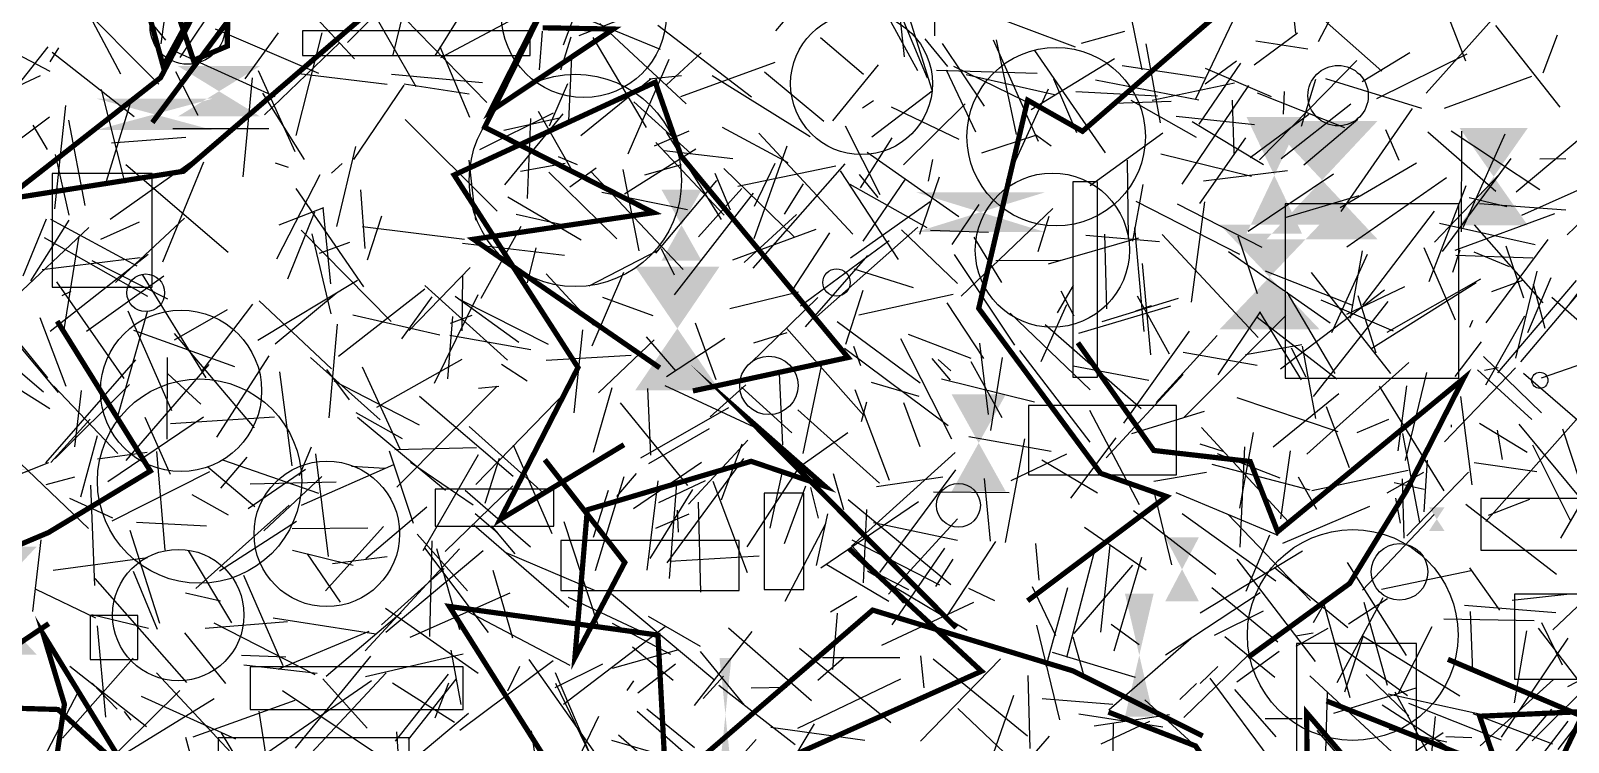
# Model space of a CAD drawing. Extents: x 39652501 to 39653363, y 39457785 to 39458687.
# Drawn here: x 39652886.5 to 39653033.3, y 39458525.8 to 39458593.7 of the extents above; entities that cross this region are included whole.
import ezdxf

# ---------------------------------------------------------------- set-up
doc = ezdxf.new("R2010")
doc.units = 0
doc.layers.get('0').update_dxf_attribs({"linetype": 'CONTINUOUS'})

msp = doc.modelspace()

# ---------------------------------------------------------------- linework, layer by layer
for p, q in [((39653006.0631, 39458603.4838), (39653007.2125, 39458593.4883)), ((39652921.0735, 39458591.4313), (39652923.3721, 39458600.9637)), ((39652972.6361, 39458601.8828), (39652972.7483, 39458593.2483)), ((39652909.4205, 39458599.5616), (39652917.3609, 39458591.0313)), ((39652925.0612, 39458591.3093), (39652930.3299, 39458599.7492)), ((39652963.4799, 39458600.7051), (39652957.5566, 39458593.7094)), ((39652969.8932, 39458591.2184), (39652968.9298, 39458600.154)), ((39652905.3761, 39458598.1132), (39652900.6979, 39458591.1802)), ((39652916.6908, 39458592.595), (39652922.3009, 39458598.3072)), ((39653020.3739, 39458598.7017), (39653023.4594, 39458590.8491)), ((39652898.6984, 39458588.6353), (39652889.8522, 39458597.5089)), ((39652898.9055, 39458592.4795), (39652899.4856, 39458596.6298)), ((39652923.2584, 39458588.3682), (39652917.8894, 39458597.6981)), ((39652948.2592, 39458596.9418), (39652938.787, 39458593.2417)), ((39652966.9509, 39458597.5641), (39652971.1275, 39458589.9228)), ((39652972.5333, 39458588.0414), (39652969.4688, 39458597.8105)), ((39652992.5688, 39458589.9726), (39652991.1975, 39458596.7465)), ((39653007.1151, 39458597.2609), (39653015.4681, 39458589.862)), ((39653012.0862, 39458597.8412), (39653009.389, 39458592.663)), ((39652892.1125, 39458595.11), (39652895.0464, 39458589.6088)), ((39652897.1691, 39458595.4738), (39652899.327, 39458592.8298)), ((39652930.013, 39458586.8801), (39652920.8662, 39458596.2299)), ((39652934.9841, 39458596.1416), (39652925.5811, 39458591.1488)), ((39652937.3285, 39458592.368), (39652938.751, 39458596.1678)), ((39652937.4799, 39458595.6984), (39652946.5652, 39458591.95)), ((39652969.3045, 39458595.767), (39652972.0468, 39458589.2385)), ((39652986.2001, 39458592.163), (39652976.3536, 39458595.8395)), ((39652913.9594, 39458589.6489), (39652904.0871, 39458593.8692)), ((39652935.3022, 39458593.6642), (39652935.0004, 39458589.991)), ((39652940.7918, 39458594.4161), (39652949.0546, 39458586.7507)), ((39652946.3252, 39458594.2561), (39652955.2901, 39458587.422)), ((39652986.7826, 39458592.5282), (39652990.9135, 39458593.6897)), ((39652997.7066, 39458587.2255), (39653001.236, 39458594.6412)), ((39653019.678, 39458587.7547), (39653025.9516, 39458594.7666)), ((39653032.4903, 39458586.4169), (39653026.3307, 39458594.206)), ((39652882.651, 39458585.2502), (39652888.1399, 39458592.1966)), ((39652888.3089, 39458589.8403), (39652882.794, 39458592.7162)), ((39652906.9232, 39458589.1186), (39652910.1257, 39458593.5135)), ((39652908.7659, 39458585.6814), (39652915.9479, 39458592.5515)), ((39652914.2444, 39458593.5051), (39652911.7878, 39458583.7121)), ((39652928.3842, 39458585.4355), (39652925.5463, 39458592.1827)), ((39652937.0877, 39458589.9885), (39652938.059, 39458593.1252)), ((39652940.1171, 39458593.0722), (39652945.2157, 39458584.4761)), ((39652961.8511, 39458593.0597), (39652965.9552, 39458589.578)), ((39652974.028, 39458590.2922), (39652971.8438, 39458592.9588)), ((39652973.471, 39458592.5032), (39652977.5041, 39458586.5279)), ((39652978.3588, 39458592.841), (39652982.639, 39458583.1844)), ((39652978.651, 39458592.84), (39652980.5485, 39458583.8196)), ((39652994.3355, 39458584.916), (39652992.9551, 39458592.4659)), ((39653007.4141, 39458593.4945), (39653003.2717, 39458590.4344)), ((39653008.3897, 39458591.945), (39653003.4295, 39458592.7185)), ((39653032.188, 39458593.3061), (39653030.8364, 39458589.6817)), ((39652889.1283, 39458592.0791), (39652888.2715, 39458590.7516)), ((39652888.5136, 39458591.6631), (39652896.341, 39458585.5281)), ((39652900.234, 39458591.7651), (39652909.7761, 39458587.4553)), ((39652938.0879, 39458591.1987), (39652937.8076, 39458585.1185)), ((39652943.5064, 39458581.9724), (39652947.4072, 39458591.0092)), ((39652947.1538, 39458588.5501), (39652950.4667, 39458591.6195)), ((39652957.4933, 39458590.6904), (39652948.5081, 39458587.4016)), ((39652981.9846, 39458586.187), (39652989.9459, 39458591.0813)), ((39652982.2927, 39458591.8381), (39652989.0367, 39458582.0514)), ((39652998.5823, 39458588.6462), (39653001.5912, 39458590.8536)), ((39653003.7696, 39458581.4054), (39653013.0756, 39458590.8871)), ((39653013.5876, 39458588.8856), (39653018.1202, 39458591.6476)), ((39653014.9728, 39458587.2612), (39653023.6031, 39458591.505)), ((39652887.35, 39458589.4173), (39652880.9091, 39458586.376)), ((39652900.27, 39458589.8415), (39652902.4086, 39458585.6523)), ((39652907.598, 39458589.2224), (39652906.7084, 39458579.7713)), ((39652908.1853, 39458589.9097), (39652911.6722, 39458582.1889)), ((39652912.0504, 39458589.6311), (39652920.4958, 39458588.6137)), ((39652929.6007, 39458588.7459), (39652920.9088, 39458589.543)), ((39652948.6038, 39458589.416), (39652945.5182, 39458589.1124)), ((39652960.8812, 39458583.5864), (39652951.5241, 39458589.42)), ((39652956.5109, 39458589.8045), (39652962.1746, 39458585.0961)), ((39652967.3647, 39458590.4623), (39652963.0039, 39458585.1076)), ((39652972.9519, 39458589.943), (39652982.5433, 39458589.6806)), ((39652973.8737, 39458589.9929), (39652976.6536, 39458584.0799)), ((39652974.5538, 39458590.3271), (39652983.9549, 39458585.7602)), ((39652984.2176, 39458587.5866), (39652975.7589, 39458589.5071)), ((39652998.5404, 39458589.1909), (39652990.669, 39458590.3622)), ((39652998.031, 39458584.795), (39653002.0035, 39458590.6161)), ((39653004.9264, 39458587.4165), (39652998.6133, 39458590.102)), ((39653010.0666, 39458589.1712), (39653019.2509, 39458586.3393)), ((39653021.4452, 39458586.3269), (39653029.7929, 39458589.3916)), ((39652895.4816, 39458579.1841), (39652893.2237, 39458588.1115)), ((39652908.5991, 39458587.7686), (39652912.5739, 39458581.441)), ((39652922.0953, 39458588.5109), (39652917.285, 39458581.4348)), ((39652922.1011, 39458588.6496), (39652928.3184, 39458587.7124)), ((39652937.7116, 39458588.6605), (39652935.97, 39458584.5949)), ((39652938.9972, 39458583.7137), (39652945.6836, 39458589.1516)), ((39652972.5208, 39458587.9476), (39652966.7724, 39458583.5452)), ((39652979.656, 39458579.4904), (39652983.6254, 39458588.1784)), ((39652984.1056, 39458589.1311), (39652986.3183, 39458584.0083)), ((39652994.0298, 39458587.4872), (39652986.2323, 39458587.8889)), ((39652997.993, 39458587.0858), (39652988.112, 39458588.9989)), ((39652993.5319, 39458587.0891), (39653001.4026, 39458588.7485)), ((39653002.7324, 39458588.5032), (39652996.3465, 39458579.0709)), ((39653003.5672, 39458587.8048), (39653011.8965, 39458584.4683)), ((39653006.1251, 39458587.9223), (39653006.0481, 39458585.7409)), ((39653009.1126, 39458589.0705), (39653007.77, 39458584.5667)), ((39652888.7736, 39458576.7292), (39652889.8042, 39458586.588)), ((39652893.6884, 39458579.3678), (39652896.1037, 39458587.229)), ((39652949.4737, 39458582.0168), (39652944.0459, 39458586.9294)), ((39652965.8796, 39458586.3757), (39652966.9243, 39458587.0606)), ((39652975.1099, 39458583.339), (39652968.6398, 39458586.4137)), ((39652975.6635, 39458586.7312), (39652969.8014, 39458580.9265)), ((39652995.3314, 39458586.9523), (39652989.8708, 39458586.7636)), ((39652997.7585, 39458583.513), (39652991.5119, 39458587.0721)), ((39653001.3573, 39458581.9992), (39653001.1921, 39458587.0856)), ((39653005.8338, 39458581.5389), (39653012.4866, 39458586.7316)), ((39653018.3544, 39458586.3111), (39653011.5525, 39458576.4749)), ((39652879.8836, 39458579.2671), (39652888.2685, 39458585.4942)), ((39652890.067, 39458585.1958), (39652891.6296, 39458577.0276)), ((39652930.9959, 39458576.5127), (39652922.2076, 39458585.239)), ((39652929.3483, 39458582.3685), (39652936.3809, 39458585.8948)), ((39652936.9301, 39458585.3711), (39652931.6403, 39458584.1935)), ((39652937.2785, 39458585.7921), (39652931.6838, 39458579.0225)), ((39652933.8988, 39458577.6938), (39652934.1993, 39458585.3551)), ((39652938.1446, 39458580.3674), (39652934.9496, 39458586.0158)), ((39652995.8062, 39458585.5554), (39653003.3104, 39458584.7769)), ((39652997.3543, 39458585.0585), (39653004.1618, 39458580.9381)), ((39653008.5003, 39458585.7152), (39653002.9006, 39458581.5848)), ((39653013.1652, 39458585.2379), (39653008.015, 39458580.9034)), ((39653037.3566, 39458585.9246), (39653028.2761, 39458578.3173)), ((39652886.6474, 39458584.7161), (39652888.0198, 39458582.39)), ((39652894.1758, 39458583.0255), (39652901.2649, 39458583.5749)), ((39652909.2013, 39458584.3703), (39652900.0391, 39458584.3488)), ((39652949.2872, 39458584.147), (39652945.9977, 39458582.7108)), ((39652952.3963, 39458575.714), (39652947.174, 39458584.0525)), ((39652952.4867, 39458584.5009), (39652958.7317, 39458581.1576)), ((39652964.9429, 39458574.2894), (39652955.9807, 39458583.9524)), ((39652967.5531, 39458578.0436), (39652964.2608, 39458584.6118)), ((39652968.6869, 39458583.5001), (39652965.6647, 39458578.7163)), ((39652977.2659, 39458582.0627), (39652982.5025, 39458583.7938)), ((39652983.8989, 39458582.7148), (39652982.4871, 39458583.7088)), ((39652994.5614, 39458583.9402), (39652987.608, 39458578.9174)), ((39653002.4339, 39458583.4967), (39652998.0636, 39458577.2357)), ((39653017.1206, 39458581.3445), (39653015.8333, 39458584.265)), ((39653019.8597, 39458584.0621), (39653026.3396, 39458578.4009)), ((39653022.0734, 39458584.1727), (39653030.5368, 39458578.5569)), ((39653023.0736, 39458584.1427), (39653023.0291, 39458574.5333)), ((39653023.2192, 39458574.9327), (39653027.2468, 39458583.8696)), ((39652890.1405, 39458576.1125), (39652888.8135, 39458581.9195)), ((39652903.3032, 39458582.2695), (39652894.0329, 39458575.709)), ((39652915.6853, 39458575.0322), (39652917.5017, 39458582.6727)), ((39652943.1368, 39458578.1491), (39652949.9763, 39458582.4565)), ((39652952.654, 39458576.1211), (39652946.139, 39458583.0391)), ((39652953.483, 39458581.4848), (39652946.937, 39458582.2431)), ((39652958.6521, 39458582.6926), (39652955.4855, 39458573.8516)), ((39652966.3045, 39458582.1234), (39652975.0655, 39458575.9791)), ((39652994.3509, 39458581.9787), (39653003.0275, 39458579.8279)), ((39652895.5503, 39458580.9401), (39652905.3104, 39458572.5873)), ((39652899.0665, 39458571.6511), (39652902.9817, 39458581.2103)), ((39652911.0584, 39458580.6597), (39652909.8167, 39458581.0723)), ((39652916.2058, 39458581.0374), (39652915.1757, 39458580.1357)), ((39652928.9484, 39458575.6468), (39652928.3259, 39458581.3554)), ((39652937.4982, 39458581.0489), (39652933.2195, 39458580.2909)), ((39652938.6742, 39458580.9081), (39652936.8352, 39458581.6745)), ((39652937.9384, 39458578.8199), (39652940.4583, 39458580.6387)), ((39652944.5613, 39458572.7184), (39652943.0387, 39458580.4796)), ((39652948.5639, 39458580.9124), (39652945.061, 39458579.9234)), ((39652952.6242, 39458580.5719), (39652959.3674, 39458574.0084)), ((39652963.3179, 39458580.7916), (39652953.9731, 39458578.8634)), ((39652964.1869, 39458581.0171), (39652955.409, 39458571.0712)), ((39652957.5178, 39458581.0485), (39652955.5358, 39458576.9425)), ((39652972.5679, 39458581.4325), (39652972.1318, 39458579.375)), ((39652991.1529, 39458581.3494), (39652991.2378, 39458573.9462)), ((39653018.7778, 39458581.094), (39653011.4931, 39458576.8114)), ((39653021.2636, 39458572.6571), (39653027.8168, 39458581.5217)), ((39653028.8299, 39458576.1166), (39653038.4911, 39458580.4248)), ((39653030.5356, 39458581.4773), (39653033.0175, 39458581.5345)), ((39652909.9612, 39458571.9476), (39652914.1037, 39458580.0031)), ((39652935.9376, 39458580.2119), (39652942.4153, 39458573.8476)), ((39652939.9243, 39458580.2735), (39652948.7437, 39458570.9229)), ((39652946.1469, 39458572.5028), (39652951.9795, 39458579.4366)), ((39652951.7759, 39458580.12), (39652953.2352, 39458576.6187)), ((39652960.2227, 39458579.1217), (39652958.3871, 39458576.2175)), ((39652969.2997, 39458571.8816), (39652963.7732, 39458580.3513)), ((39652972.0435, 39458574.9214), (39652964.6834, 39458579.0547)), ((39652965.5624, 39458579.9883), (39652967.3404, 39458577.8106)), ((39652969.9413, 39458579.559), (39652965.8935, 39458573.6266)), ((39652973.1936, 39458579.7373), (39652971.3019, 39458574.265)), ((39652992.6389, 39458579.0515), (39652991.6655, 39458573.6192)), ((39653006.4504, 39458580.3476), (39652998.4199, 39458579.3585)), ((39653010.8548, 39458580.014), (39653002.6806, 39458574.5601)), ((39653012.1184, 39458573.0888), (39653021.6335, 39458579.6998)), ((39653023.484, 39458578.9236), (39653019.9585, 39458569.7495)), ((39653020.4926, 39458573.5491), (39653026.6933, 39458580.0158)), ((39652918.2739, 39458569.2751), (39652911.7981, 39458578.6692)), ((39652918.3782, 39458572.9198), (39652917.9714, 39458578.5375)), ((39652932.0278, 39458577.8655), (39652939.0121, 39458573.7505)), ((39652949.1512, 39458576.6391), (39652940.9996, 39458578.2737)), ((39652955.4353, 39458578.2021), (39652947.8822, 39458568.5215)), ((39652950.2167, 39458574.047), (39652954.3501, 39458578.6733)), ((39652964.7338, 39458572.0525), (39652972.3446, 39458577.428)), ((39653006.214, 39458575.9017), (39653013.3044, 39458577.9947)), ((39653027.3972, 39458576.9069), (39653023.7962, 39458577.7815)), ((39652914.4227, 39458576.8132), (39652910.1531, 39458575.1758)), ((39652911.0166, 39458570.0429), (39652913.5878, 39458576.4295)), ((39652914.3579, 39458576.8032), (39652915.0971, 39458569.5741)), ((39652919.9595, 39458576.0106), (39652918.5919, 39458571.8326)), ((39652932.8222, 39458576.1963), (39652937.3278, 39458575.2049)), ((39652959.5758, 39458576.1744), (39652954.5734, 39458571.587)), ((39652974.448, 39458573.3159), (39652977.018, 39458577.1416)), ((39652975.292, 39458568.3931), (39652984.0359, 39458576.7516)), ((39652982.6464, 39458572.6469), (39652983.698, 39458576.0336)), ((39653001.9144, 39458572.3472), (39652991.994, 39458577.4155)), ((39652995.9018, 39458577.2105), (39653003.9986, 39458573.069)), ((39652997.2952, 39458567.8248), (39652998.551, 39458577.3784)), ((39653020.4643, 39458576.4844), (39653013.6097, 39458567.5335)), ((39653031.9462, 39458576.2282), (39653022.4392, 39458572.7271)), ((39653024.7721, 39458577.2384), (39653033.0148, 39458576.6319)), ((39653033.1449, 39458574.2536), (39653035.3614, 39458576.3323)), ((39652892.0039, 39458574.9291), (39652884.452, 39458567.8094)), ((39652885.7356, 39458570.337), (39652887.9566, 39458575.7787)), ((39652886.4719, 39458569.8531), (39652890.1356, 39458575.6359)), ((39652888.3632, 39458575.7475), (39652896.5933, 39458571.2877)), ((39652893.1655, 39458573.8216), (39652896.8559, 39458575.4907)), ((39652901.1356, 39458575.8274), (39652894.5655, 39458569.6727)), ((39652920.8693, 39458565.9535), (39652912.2701, 39458574.6871)), ((39652918.1398, 39458575.042), (39652927.8784, 39458573.8375)), ((39652933.2505, 39458575.022), (39652929.4413, 39458568.1594)), ((39652961.4079, 39458574.7566), (39652953.4707, 39458571.8137)), ((39652961.4906, 39458566.4096), (39652971.1478, 39458574.9854)), ((39652969.59, 39458574.728), (39652974.9362, 39458569.5999)), ((39652972.3564, 39458574.6939), (39652977.8966, 39458574.5081)), ((39652992.7644, 39458565.0156), (39652991.869, 39458574.9251)), ((39653030.1045, 39458573.281), (39653020.9651, 39458575.315)), ((39653024.2698, 39458575.1861), (39653030.8396, 39458567.7623)), ((39652897.6357, 39458568.3537), (39652887.7769, 39458573.9368)), ((39652889.6142, 39458565.0079), (39652891.0809, 39458574.1116)), ((39652915.1576, 39458566.6833), (39652913.3374, 39458574.3332)), ((39652914.0233, 39458572.4801), (39652916.9254, 39458573.5251)), ((39652937.4338, 39458572.266), (39652927.6841, 39458573.4264)), ((39652959.198, 39458568.951), (39652962.7663, 39458574.4309)), ((39652959.9396, 39458567.4573), (39652968.4077, 39458573.6938)), ((39652979.1879, 39458569.6809), (39652976.5421, 39458574.0013)), ((39652992.2112, 39458573.9332), (39652983.5853, 39458571.4357)), ((39652994.2456, 39458573.557), (39652987.1995, 39458574.1822)), ((39652989.2011, 39458567.1779), (39652989.0191, 39458574.2873)), ((39653003.6571, 39458564.4391), (39652994.4757, 39458574.2808)), ((39653001.7231, 39458574.1551), (39653003.5418, 39458568.6295)), ((39653031.2902, 39458573.7848), (39653025.3886, 39458565.8336)), ((39653029.0077, 39458568.1977), (39653027.3357, 39458573.1513)), ((39653038.5595, 39458574.4428), (39653033.237, 39458567.5003)), ((39652887.5442, 39458570.9365), (39652896.9179, 39458572.0737)), ((39652888.3089, 39458565.037), (39652897.6679, 39458572.3796)), ((39652899.5462, 39458568.0962), (39652892.3126, 39458571.7574)), ((39652934.6702, 39458572.9895), (39652933.8686, 39458569.6655)), ((39652939.7671, 39458569.3634), (39652946.3582, 39458572.7622)), ((39652947.9112, 39458570.3855), (39652946.6759, 39458572.9144)), ((39652966.3626, 39458572.2569), (39652960.4081, 39458565.4585)), ((39652980.4139, 39458563.7144), (39652974.662, 39458572.3619)), ((39652984.7679, 39458571.7787), (39652978.6163, 39458571.7652)), ((39653010.5395, 39458565.8185), (39653000.818, 39458572.6295)), ((39653010.6741, 39458564.9205), (39653014.0776, 39458572.3835)), ((39653013.5814, 39458572.7165), (39653012.44, 39458566.2961)), ((39653022.4992, 39458566.095), (39653019.4882, 39458573.0004)), ((39653022.9188, 39458572.7737), (39653022.2175, 39458570.6479)), ((39653029.8839, 39458572.007), (39653022.5183, 39458572.2524)), ((39653024.2314, 39458572.608), (39653027.6082, 39458571.2227)), ((39652899.1776, 39458570.2902), (39652891.7927, 39458564.999)), ((39652903.196, 39458560.5731), (39652897.1265, 39458570.4579)), ((39652928.4073, 39458571.1082), (39652922.6045, 39458565.091)), ((39652927.6402, 39458565.0651), (39652927.7177, 39458570.3415)), ((39652935.6636, 39458570.5241), (39652940.1853, 39458565.6206)), ((39652943.0656, 39458570.6512), (39652940.0343, 39458563.6211)), ((39652970.7425, 39458569.1637), (39652965.0781, 39458570.9509)), ((39652992.5745, 39458571.5088), (39652993.3864, 39458562.7716)), ((39653004.3122, 39458570.7866), (39653012.6656, 39458567.5147)), ((39653008.7156, 39458570.6366), (39653016.2968, 39458561.0062)), ((39653030.241, 39458570.7757), (39653028.2275, 39458562.4725)), ((39653035.7042, 39458570.3753), (39653028.6883, 39458562.1196)), ((39653029.3821, 39458564.9022), (39653031.6327, 39458570.1704)), ((39652895.3715, 39458560.5188), (39652888.9413, 39458569.7637)), ((39652890.289, 39458568.8322), (39652889.4324, 39458568.4198)), ((39652908.1382, 39458564.1805), (39652917.649, 39458569.9216)), ((39652915.6344, 39458568.6398), (39652909.8049, 39458563.8173)), ((39652915.854, 39458562.6564), (39652924.0844, 39458569.0688)), ((39652924.0851, 39458569.3875), (39652931.9876, 39458562.2902)), ((39652959.7575, 39458568.7614), (39652953.1924, 39458567.1708)), ((39652964.2834, 39458563.8074), (39652965.9327, 39458568.9556)), ((39652985.9752, 39458569.3921), (39652984.4605, 39458566.7783)), ((39652984.8154, 39458568.8923), (39652986.0593, 39458566.5005)), ((39653015.7115, 39458568.9559), (39653005.7677, 39458561.402)), ((39653006.3942, 39458568.764), (39653010.9792, 39458561.0133)), ((39653012.126, 39458566.6594), (39653017.6445, 39458569.3134)), ((39653024.4481, 39458569.6557), (39653014.5116, 39458563.3775)), ((39653024.8879, 39458569.9989), (39653015.9483, 39458564.9039)), ((39653028.8885, 39458569.8789), (39653025.9174, 39458568.8097)), ((39653034.0119, 39458569.8855), (39653026.513, 39458561.0526)), ((39653029.8969, 39458569.5286), (39653031.0169, 39458565.339)), ((39652882.6087, 39458567.2842), (39652888.0584, 39458560.5977)), ((39652902.861, 39458561.3025), (39652907.6653, 39458567.6212)), ((39652915.172, 39458561.4492), (39652908.2677, 39458567.9514)), ((39652921.8973, 39458564.3202), (39652924.7875, 39458568.3076)), ((39652925.017, 39458560.0687), (39652929.1701, 39458568.5449)), ((39652933.0486, 39458563.9672), (39652926.9887, 39458568.36)), ((39652927.4883, 39458568.0273), (39652935.8702, 39458563.7884)), ((39652941.0456, 39458568.2738), (39652945.8629, 39458566.5265)), ((39652955.1243, 39458561.9403), (39652961.5961, 39458568.2695)), ((39652965.509, 39458566.6139), (39652974.532, 39458568.579)), ((39652977.4726, 39458562.4355), (39652973.9515, 39458567.7399)), ((39652985.3484, 39458567.5503), (39652982.8919, 39458562.1278)), ((39652986.538, 39458564.8394), (39652995.321, 39458567.4532)), ((39652988.7464, 39458565.9597), (39652996.0559, 39458568.2034)), ((39652993.4334, 39458567.4609), (39652991.9308, 39458566.939)), ((39652995.1977, 39458562.8633), (39652992.1146, 39458568.3831)), ((39653008.9463, 39458558.8216), (39653016.0469, 39458567.8736)), ((39653009.6384, 39458568.0225), (39653016.524, 39458565.082)), ((39653014.9117, 39458562.9537), (39653013.1954, 39458568.4241)), ((39653031.6761, 39458568.2863), (39653037.2399, 39458563.3742)), ((39652887.3409, 39458566.358), (39652889.8026, 39458559.7933)), ((39652897.5656, 39458566.8731), (39652894.7459, 39458556.8957)), ((39652899.9331, 39458557.4535), (39652895.7682, 39458566.9409)), ((39652905.2074, 39458567.0831), (39652900.1447, 39458564.1951)), ((39652915.7146, 39458565.7125), (39652914.9334, 39458556.781)), ((39652925.5255, 39458564.6482), (39652917.2061, 39458566.5808)), ((39652926.7434, 39458566.443), (39652926.2566, 39458560.4896)), ((39652926.5324, 39458565.8135), (39652928.6176, 39458566.5618)), ((39652951.9181, 39458560.391), (39652949.9428, 39458565.8182)), ((39652963.4669, 39458565.9785), (39652971.3689, 39458560.1178)), ((39652979.9823, 39458566.7715), (39652987.6015, 39458559.4389)), ((39652996.5348, 39458556.7761), (39653006.3019, 39458566.5492)), ((39653003.8325, 39458566.9005), (39652999.7969, 39458560.8666)), ((39653011.1456, 39458560.4457), (39653003.545, 39458566.3609)), ((39653003.7806, 39458566.8925), (39653007.7521, 39458560.3853)), ((39653023.8469, 39458565.4294), (39653024.1382, 39458566.0789)), ((39653029.0688, 39458566.4617), (39653025.361, 39458559.8788)), ((39652905.9567, 39458561.6405), (39652896.3097, 39458565.1053)), ((39652900.1412, 39458564.8346), (39652907.8, 39458555.8224)), ((39652934.2016, 39458563.2717), (39652926.4706, 39458564.6334)), ((39652939.1332, 39458565.178), (39652938.2993, 39458557.2352)), ((39652940.6582, 39458559.1656), (39652945.9917, 39458564.2187)), ((39652948.0761, 39458561.2244), (39652945.2531, 39458564.5037)), ((39652947.1566, 39458560.7156), (39652952.7166, 39458564.3796)), ((39652958.6545, 39458564.8713), (39652955.4711, 39458563.8913)), ((39652965.9944, 39458556.9968), (39652958.6148, 39458565.3195)), ((39652969.4885, 39458564.3318), (39652974.37, 39458554.7779)), ((39652976.2518, 39458562.4316), (39652970.2687, 39458564.7176)), ((39652983.3063, 39458565.6747), (39652992.4726, 39458557.6498)), ((39652990.8102, 39458556.2637), (39652997.1017, 39458565.0582)), ((39652999.7405, 39458564.618), (39652993.922, 39458558.2297)), ((39652888.2892, 39458557.6389), (39652879.4559, 39458563.1705)), ((39652882.7001, 39458563.4859), (39652887.6827, 39458559.2447)), ((39652885.0349, 39458564.0285), (39652889.07, 39458559.1961)), ((39652964.1426, 39458563.4183), (39652974.0685, 39458556.0521)), ((39652965.7229, 39458561.732), (39652965.0343, 39458563.5698)), ((39652977.0299, 39458563.8833), (39652977.8825, 39458557.0999)), ((39652980.8518, 39458563.1846), (39652987.5833, 39458554.4513)), ((39653003.5542, 39458561.7592), (39652996.5029, 39458562.9946)), ((39653002.4512, 39458562.8299), (39653007.8069, 39458563.7823)), ((39653008.2354, 39458560.6415), (39653006.8318, 39458563.4189)), ((39653007.8433, 39458563.6127), (39653009.1197, 39458556.7119)), ((39653024.9451, 39458564.0365), (39653022.4303, 39458560.7236)), ((39653037.5353, 39458562.9401), (39653030.6746, 39458560.552)), ((39652896.4597, 39458562.2936), (39652887.8797, 39458552.469)), ((39652895.5748, 39458552.6956), (39652903.4936, 39458561.8758)), ((39652899.4928, 39458554.7217), (39652899.5041, 39458562.5257)), ((39652909.185, 39458562.6878), (39652904.2111, 39458554.9401)), ((39652913.1664, 39458562.5189), (39652919.8207, 39458556.5929)), ((39652914.6919, 39458561.3754), (39652916.8531, 39458558.4988)), ((39652921.7252, 39458553.7753), (39652918.1318, 39458561.6063)), ((39652927.6219, 39458562.3523), (39652919.4752, 39458557.765)), ((39652931.4231, 39458561.8801), (39652933.8722, 39458560.2982)), ((39652943.789, 39458562.7243), (39652935.6643, 39458562.2571)), ((39652960.2083, 39458553.3515), (39652962.0493, 39458562.1786)), ((39652974.2625, 39458560.3805), (39652972.5237, 39458562.4312)), ((39652974.3163, 39458561.2615), (39652973.0839, 39458562.3496)), ((39652976.2013, 39458562.1483), (39652979.1682, 39458556.8015)), ((39652979.2124, 39458562.5192), (39652978.0824, 39458555.5758)), ((39652985.9829, 39458561.7226), (39652993.2152, 39458560.3752)), ((39653008.2998, 39458553.3022), (39653018.0353, 39458562.0645)), ((39653021.4366, 39458554.4946), (39653028.207, 39458561.5461)), ((39653029.7892, 39458556.6051), (39653024.5899, 39458561.3507)), ((39653030.7014, 39458557.2506), (39653025.1486, 39458562.6319)), ((39653026.5686, 39458561.5301), (39653025.2625, 39458561.2979)), ((39652894.7857, 39458553.3552), (39652888.6402, 39458559.8271)), ((39652888.788, 39458552.8927), (39652895.89, 39458559.9538)), ((39652902.7091, 39458558.0639), (39652899.5364, 39458560.9839)), ((39652911.4347, 39458552.1936), (39652910.2467, 39458561.1752)), ((39652915.3989, 39458560.2899), (39652923.5501, 39458556.1131)), ((39652946.9923, 39458559.8636), (39652956.4038, 39458555.5108)), ((39652951.3457, 39458556.8581), (39652954.7366, 39458559.9074)), ((39652958.2623, 39458554.2007), (39652957.9397, 39458560.9992)), ((39652971.2966, 39458558.8222), (39652966.735, 39458560.1336)), ((39652982.2931, 39458558.2617), (39652973.4313, 39458560.4521)), ((39652996.5002, 39458560.9047), (39652989.1264, 39458552.9511)), ((39653017.8242, 39458559.8186), (39653016.9698, 39458553.6077)), ((39653017.7252, 39458552.684), (39653019.7463, 39458561.1115)), ((39653028.9803, 39458561.0281), (39653036.8312, 39458554.2444)), ((39652891.28, 39458559.3847), (39652890.6375, 39458553.9986)), ((39652931.0055, 39458559.7949), (39652921.4273, 39458550.1383)), ((39652932.5247, 39458551.1635), (39652923.5736, 39458558.8106)), ((39652937.7476, 39458559.4532), (39652928.9638, 39458550.4217)), ((39652931.1679, 39458559.7739), (39652929.2247, 39458559.5701)), ((39652941.9285, 39458559.6365), (39652940.1455, 39458553.4471)), ((39652945.351, 39458559.5654), (39652945.6438, 39458553.215)), ((39652954.3178, 39458559.7034), (39652959.1298, 39458555.3544)), ((39652965.1567, 39458559.4862), (39652968.4326, 39458550.8085)), ((39653001.6092, 39458558.7043), (39653011.254, 39458555.4748)), ((39653011.3542, 39458559.0539), (39653005.0974, 39458553.9797)), ((39653021.4221, 39458549.8073), (39653015.2263, 39458559.7932)), ((39653022.9659, 39458558.8176), (39653024.039, 39458550.3767)), ((39652893.8321, 39458550.6823), (39652902.9615, 39458556.8758)), ((39652921.9473, 39458554.774), (39652917.5229, 39458557.2341)), ((39652942.7282, 39458558.1977), (39652949.1799, 39458550.324)), ((39652953.075, 39458557.7211), (39652944.6865, 39458552.9152)), ((39652959.7123, 39458557.547), (39652967.5039, 39458550.5257)), ((39652965.7637, 39458556.4101), (39652966.3017, 39458558.2837)), ((39652971.3932, 39458554.0142), (39652969.8217, 39458558.1863)), ((39652987.5309, 39458557.5051), (39652992.2977, 39458548.4859)), ((39652991.5816, 39458555.2799), (39652998.5399, 39458557.4191)), ((39653012.3846, 39458552.0009), (39653010.1635, 39458557.8082)), ((39652882.255, 39458555.4712), (39652891.9896, 39458546.1947)), ((39652888.3809, 39458552.5086), (39652892.1387, 39458556.6557)), ((39652899.7961, 39458551.3694), (39652897.3969, 39458556.8105)), ((39652899.8096, 39458556.2402), (39652909.748, 39458556.8533)), ((39652917.6573, 39458556.8246), (39652926.0455, 39458549.8571)), ((39652928.3179, 39458555.9369), (39652935.3948, 39458549.6118)), ((39652945.4793, 39458552.4197), (39652951.2738, 39458555.7523)), ((39653006.561, 39458546.8341), (39652998.2524, 39458555.8546)), ((39653013.0878, 39458555.3701), (39653016.1112, 39458556.6325)), ((39653022.071, 39458556.1078), (39653022.0681, 39458555.8945)), ((39653024.7716, 39458556.2473), (39653029.3429, 39458553.4908)), ((39653025.392, 39458546.8807), (39653034.2565, 39458556.8572)), ((39653026.4763, 39458555.5907), (39653026.9583, 39458552.8062)), ((39653035.0207, 39458548.3606), (39653028.5702, 39458556.1509)), ((39653032.7095, 39458555.7219), (39653035.1693, 39458548.2658)), ((39652891.2358, 39458549.2269), (39652892.8348, 39458555.0805)), ((39652913.2241, 39458553.9844), (39652912.1049, 39458551.234)), ((39652932.5218, 39458554.1946), (39652936.1976, 39458545.7139)), ((39652954.9157, 39458554.6509), (39652949.2495, 39458548.533)), ((39652954.3659, 39458554.2449), (39652952.375, 39458548.9112)), ((39652964.4771, 39458555.3397), (39652959.6771, 39458551.9328)), ((39652976.0245, 39458555.0016), (39652983.8774, 39458553.5832)), ((39652979.532, 39458544.8845), (39652981.3703, 39458554.7813)), ((39652985.7632, 39458549.1034), (39652990.0912, 39458554.8712)), ((39653000.2985, 39458553.5422), (39652998.0971, 39458554.253)), ((39653003.1721, 39458555.3619), (39653001.863, 39458548.1429)), ((39653002.3416, 39458553.9941), (39653001.8897, 39458544.4242)), ((39653017.4455, 39458555.2591), (39653019.0458, 39458546.7752)), ((39653029.8474, 39458554.1797), (39653033.4703, 39458546.931)), ((39652888.1603, 39458552.4747), (39652880.9482, 39458549.6099)), ((39652892.8401, 39458552.8724), (39652897.5891, 39458553.4859)), ((39652899.3015, 39458544.1279), (39652898.489, 39458553.5714)), ((39652904.6018, 39458550.041), (39652907.1191, 39458553.0158)), ((39652913.9681, 39458549.5515), (39652904.8075, 39458552.7386)), ((39652914.8957, 39458543.5392), (39652913.6697, 39458553.3313)), ((39652923.0027, 39458546.6684), (39652920.7255, 39458553.5764)), ((39652921.2124, 39458553.7424), (39652929.0319, 39458553.9253)), ((39652922.7057, 39458552.548), (39652928.6936, 39458548.4579)), ((39652929.1892, 39458553.223), (39652923.8919, 39458544.0613)), ((39652931.191, 39458552.8877), (39652929.8207, 39458548.5794)), ((39652944.0148, 39458548.1067), (39652950.4978, 39458552.5234)), ((39652954.5029, 39458552.888), (39652947.2085, 39458542.9405)), ((39652954.8653, 39458544.4462), (39652960.0986, 39458552.4822)), ((39652964.8261, 39458544.5074), (39652974.7286, 39458553.4654)), ((39652980.0789, 39458550.8019), (39652985.3815, 39458553.3401)), ((39652988.3191, 39458549.5881), (39652982.9837, 39458552.7235)), ((39653005.7468, 39458551.0266), (39652999.775, 39458553.3258)), ((39653006.7008, 39458553.6076), (39653005.7685, 39458547.1321)), ((39653019.79, 39458552.7257), (39653019.4721, 39458547.811)), ((39653030.2569, 39458551.6245), (39653024.2828, 39458552.4707)), ((39653036.713, 39458552.5709), (39653032.5144, 39458545.2683)), ((39652887.9244, 39458550.4174), (39652890.6601, 39458551.1348)), ((39652903.5286, 39458551.6215), (39652894.2198, 39458546.9015)), ((39652903.3767, 39458552.1034), (39652907.8598, 39458548.3148)), ((39652912.7093, 39458551.8384), (39652907.2333, 39458548.0991)), ((39652914.2584, 39458551.1578), (39652908.7142, 39458545.9704)), ((39652921.0836, 39458552.2987), (39652912.293, 39458548.4151)), ((39652917.0714, 39458552.1414), (39652920.257, 39458551.9542)), ((39652943.0964, 39458551.1348), (39652940.3598, 39458542.16)), ((39652944.27, 39458551.453), (39652942.4016, 39458549.2684)), ((39652958.1911, 39458551.6635), (39652957.0229, 39458546.2312)), ((39652963.0819, 39458551.4507), (39652964.0463, 39458548.018)), ((39652967.1989, 39458550.2002), (39652973.5452, 39458551.135)), ((39652974.7619, 39458551.822), (39652967.5036, 39458542.019)), ((39652998.7115, 39458551.5529), (39652993.6994, 39458550.6971)), ((39653008.6166, 39458549.86), (39652999.254, 39458552.3248)), ((39653007.4669, 39458551.1532), (39653009.2318, 39458548.0537)), ((39653017.9703, 39458551.757), (39653008.7586, 39458549.816)), ((39653019.4194, 39458551.5664), (39653015.9243, 39458549.5819)), ((39653023.731, 39458551.586), (39653017.8475, 39458545.5208)), ((39652892.5724, 39458540.7511), (39652892.1947, 39458550.3579)), ((39652915.6248, 39458550.6329), (39652907.4088, 39458550.4468)), ((39652932.4839, 39458550.2845), (39652926.0246, 39458544.0125)), ((39652927.9536, 39458549.8638), (39652934.17, 39458544.448)), ((39652941.5771, 39458549.8449), (39652940.163, 39458545.3531)), ((39652945.3183, 39458542.244), (39652946.3702, 39458550.751)), ((39652949.6482, 39458549.9371), (39652945.5611, 39458543.3338)), ((39652950.8646, 39458550.7671), (39652946.411, 39458548.6605)), ((39652948.1126, 39458550.5278), (39652947.4061, 39458541.4379)), ((39652954.8912, 39458541.9699), (39652951.6084, 39458550.6892)), ((39652958.4415, 39458544.7663), (39652960.4723, 39458550.274)), ((39652960.9071, 39458550.1059), (39652961.6264, 39458547.2063)), ((39652979.8838, 39458549.6236), (39652972.6424, 39458549.6631)), ((39652978.0964, 39458544.9854), (39652977.5306, 39458550.9908)), ((39653005.5483, 39458545.5302), (39652995.8073, 39458549.596)), ((39653019.4929, 39458549.9241), (39653016.6461, 39458550.5747)), ((39653017.6017, 39458545.2699), (39653017.4446, 39458550.9397)), ((39652890.165, 39458549.1082), (39652894.253, 39458547.2247)), ((39652905.3294, 39458547.4888), (39652901.8634, 39458549.4314)), ((39652911.1492, 39458548.4293), (39652902.2313, 39458540.4772)), ((39652918.4681, 39458543.3533), (39652924.2691, 39458548.2658)), ((39652950.1739, 39458548.7318), (39652950.416, 39458540.1184)), ((39652961.9082, 39458542.4513), (39652971.2104, 39458548.7919)), ((39652974.3, 39458540.8191), (39652964.5122, 39458548.9577)), ((39652995.4005, 39458542.7303), (39652993.7891, 39458549.4719)), ((39653014.2677, 39458548.2942), (39653005.9635, 39458544.7725)), ((39653016.7765, 39458549.0932), (39653017.2151, 39458546.7108)), ((39653032.1394, 39458541.8088), (39653023.4865, 39458548.4958)), ((39653025.6357, 39458547.4693), (39653029.5808, 39458549.0134)), ((39652903.2311, 39458546.4314), (39652896.5664, 39458546.7765)), ((39652911.8327, 39458546.8807), (39652904.4796, 39458542.1261)), ((39652931.0334, 39458545.7899), (39652928.8894, 39458547.6141)), ((39652940.625, 39458536.9753), (39652937.3781, 39458546.8324)), ((39652949.2838, 39458547.5845), (39652946.1053, 39458546.2205)), ((39652948.1779, 39458547.9657), (39652948.2643, 39458545.861)), ((39652958.4833, 39458539.2608), (39652962.3693, 39458546.6981)), ((39652962.5176, 39458547.5975), (39652961.4474, 39458542.6602)), ((39652965.9613, 39458541.0073), (39652966.2827, 39458548.0173)), ((39652974.9531, 39458545.0534), (39652966.9305, 39458546.7377)), ((39652974.9358, 39458547.1177), (39652968.3427, 39458539.9386)), ((39652999.6002, 39458541.8141), (39652991.7592, 39458547.8783)), ((39653005.3373, 39458541.1801), (39652996.3995, 39458547.6178)), ((39653008.6521, 39458539.3471), (39653000.7775, 39458547.5489)), ((39653020.447, 39458547.5445), (39653013.6144, 39458540.3137)), ((39652886.6762, 39458538.2832), (39652887.4477, 39458545.1384)), ((39652895.9214, 39458546.0428), (39652898.7402, 39458537.1835)), ((39652911.4141, 39458546.2193), (39652918.6614, 39458546.2729)), ((39652920.1339, 39458546.4112), (39652914.6198, 39458540.2707)), ((39652928.1597, 39458540.2497), (39652923.3546, 39458545.6737)), ((39652937.8499, 39458538.6617), (39652928.752, 39458546.5331)), ((39652932.6997, 39458543.7953), (39652930.5297, 39458546.4067)), ((39652987.083, 39458546.3207), (39652992.947, 39458542.2551)), ((39653004.7168, 39458545.5861), (39653002.4607, 39458540.184)), ((39652901.4835, 39458544.0958), (39652905.6304, 39458537.2091)), ((39652917.2444, 39458542.66), (39652911.4415, 39458544.0964)), ((39652912.8425, 39458543.7748), (39652916.0109, 39458539.1869)), ((39652918.3974, 39458534.5235), (39652927.3855, 39458544.2687)), ((39652929.6463, 39458544.0609), (39652920.3785, 39458536.2859)), ((39652924.0538, 39458544.3497), (39652930.1205, 39458536.2904)), ((39652924.5527, 39458535.883), (39652924.7856, 39458545.0232)), ((39652925.2035, 39458544.2967), (39652927.399, 39458536.5783)), ((39652940.3742, 39458540.2439), (39652931.845, 39458543.884)), ((39652964.8683, 39458545.111), (39652973.2219, 39458540.8287)), ((39652964.8909, 39458544.5174), (39652969.7847, 39458539.0671)), ((39652968.7094, 39458537.0202), (39652973.7443, 39458544.332)), ((39652973.9453, 39458537.8709), (39652978.6079, 39458544.9625)), ((39652982.3768, 39458544.7705), (39652982.7127, 39458541.2666)), ((39652985.3946, 39458533.9351), (39652987.9832, 39458543.8772)), ((39652989.501, 39458544.6254), (39652988.6076, 39458536.3174)), ((39653007.8678, 39458544.0494), (39652998.097, 39458538.1181)), ((39652897.617, 39458543.4097), (39652888.6062, 39458542.2023)), ((39652915.2628, 39458542.8607), (39652920.5016, 39458543.5414)), ((39652925.9277, 39458542.387), (39652919.94, 39458537.0085)), ((39652930.5845, 39458542.23), (39652932.447, 39458535.7742)), ((39652947.4762, 39458543.0809), (39652956.0046, 39458543.5851)), ((39652962.4585, 39458542.7655), (39652968.3997, 39458539.2687)), ((39652966.4217, 39458542.3642), (39652970.2794, 39458540.3787)), ((39652974.4884, 39458543.2825), (39652972.8447, 39458540.6639)), ((39652986.0775, 39458536.1989), (39652991.6857, 39458542.7215)), ((39652992.5072, 39458543.4339), (39652989.8616, 39458534.5075)), ((39653001.625, 39458543.2736), (39653009.0781, 39458533.5236)), ((39653012.2178, 39458536.7258), (39653005.2013, 39458542.4621)), ((39653012.1592, 39458542.9635), (39653017.775, 39458534.0771)), ((39653023.8113, 39458542.4579), (39653026.6944, 39458538.4003)), ((39652892.5753, 39458541.4405), (39652901.3396, 39458531.5051)), ((39652896.2275, 39458542.1397), (39652898.5215, 39458536.5987)), ((39652906.7751, 39458541.7398), (39652910.5443, 39458533.1277)), ((39652966.3578, 39458542.1706), (39652975.8529, 39458536.4871)), ((39653023.9752, 39458542.1615), (39653015.4362, 39458540.3973)), ((39652892.6926, 39458537.6462), (39652886.9863, 39458540.3927)), ((39652901.2254, 39458540.0601), (39652904.5817, 39458539.3169)), ((39652932.1998, 39458540.0439), (39652922.672, 39458535.7955)), ((39652944.4522, 39458536.5071), (39652937.7976, 39458539.6063)), ((39652951.7826, 39458531.7086), (39652941.9024, 39458539.9501)), ((39652965.3317, 39458539.7163), (39652962.8256, 39458538.2363)), ((39652978.5092, 39458539.3073), (39652976.0338, 39458540.4823)), ((39652982.0865, 39458540.6839), (39652984.2934, 39458536.0011)), ((39652985.4378, 39458540.5559), (39652983.3874, 39458533.0347)), ((39652994.8026, 39458534.1409), (39653003.8501, 39458540.1082)), ((39652999.2171, 39458540.561), (39653005.5149, 39458535.3839)), ((39653010.3256, 39458539.6961), (39653008.9081, 39458537.2179)), ((39653009.821, 39458539.343), (39653012.4154, 39458530.0898)), ((39653011.1802, 39458531.5138), (39653015.5945, 39458539.6224)), ((39653012.2678, 39458537.1009), (39653015.987, 39458539.5232)), ((39653033.13, 39458539.8941), (39653027.9146, 39458539.3205)), ((39652897.6977, 39458536.6701), (39652892.2805, 39458537.9705)), ((39652921.8199, 39458538.1729), (39652914.6527, 39458532.0872)), ((39652920.3372, 39458538.5881), (39652929.1721, 39458532.3828)), ((39652928.1179, 39458538.3142), (39652937.9198, 39458533.1486)), ((39652950.4085, 39458534.9423), (39652945.4279, 39458537.8095)), ((39652963.0305, 39458532.7484), (39652963.4718, 39458538.1393)), ((39652967.7131, 39458535.0757), (39652976.5138, 39458539.1793)), ((39653004.1185, 39458538.3287), (39652999.4632, 39458535.9821)), ((39653013.7505, 39458539.1661), (39653015.9803, 39458531.2612)), ((39653032.0611, 39458538.1681), (39653023.3356, 39458538.8682)), ((39653024.1357, 39458532.5864), (39653023.9241, 39458538.2743)), ((39653031.7905, 39458536.5189), (39653034.1031, 39458538.7444)), ((39652892.8002, 39458536.9278), (39652893.594, 39458528.196)), ((39652910.9608, 39458537.2847), (39652903.1047, 39458536.6532)), ((39652903.9481, 39458537.2174), (39652913.5919, 39458532.2629)), ((39652909.6146, 39458537.6749), (39652919.3991, 39458536.1399)), ((39652910.0818, 39458532.7861), (39652918.7772, 39458536.4049)), ((39652947.035, 39458536.8122), (39652937.3421, 39458529.4093)), ((39652941.9616, 39458537.1808), (39652947.5322, 39458534.2276)), ((39652955.3036, 39458536.3836), (39652949.7969, 39458529.3256)), ((39652953.0745, 39458536.73), (39652961.0146, 39458529.774)), ((39652984.7116, 39458527.9508), (39652982.5117, 39458536.9824)), ((39652992.2977, 39458535.0879), (39652989.6292, 39458537.044)), ((39653010.2896, 39458536.6591), (39653007.2505, 39458534.9536)), ((39653017.0427, 39458530.4857), (39653020.2577, 39458536.8529)), ((39653021.3693, 39458537.5812), (39653029.989, 39458537.4334)), ((39653028.132, 39458529.572), (39653029.2915, 39458536.434)), ((39653036.5198, 39458528.7024), (39653030.4209, 39458536.7086)), ((39653030.7154, 39458537.2263), (39653032.6885, 39458533.1931)), ((39652901.1481, 39458536.2358), (39652905.0603, 39458531.3995)), ((39652947.7891, 39458531.6919), (39652943.911, 39458534.887)), ((39652987.0469, 39458532.1221), (39652985.9827, 39458535.8393)), ((39652989.3885, 39458528.8993), (39652997.264, 39458535.7279)), ((39653000.4624, 39458535.8835), (39653005.2506, 39458532.0143)), ((39653007.2348, 39458535.9599), (39653008.8987, 39458536.2508)), ((39653011.011, 39458535.3001), (39653017.9029, 39458530.2534)), ((39653011.9381, 39458530.6198), (39653013.7067, 39458536.008)), ((39653013.6635, 39458535.9375), (39653022.9073, 39458530.2257)), ((39653026.8699, 39458526.3006), (39653033.2324, 39458535.7249)), ((39653029.82, 39458525.9272), (39653039.6087, 39458535.7381)), ((39652896.2386, 39458533.8277), (39652889.4795, 39458526.181)), ((39652906.5747, 39458534.1302), (39652910.805, 39458533.944)), ((39652911.7317, 39458525.2312), (39652918.9214, 39458534.0076)), ((39652927.7368, 39458534.2135), (39652918.422, 39458532.0407)), ((39652927.5542, 39458529.4085), (39652926.6104, 39458534.5785)), ((39652927.4436, 39458526.9571), (39652936.3452, 39458533.5944)), ((39652934.0252, 39458533.7102), (39652940.8812, 39458523.9672)), ((39652942.0102, 39458532.8706), (39652948.3485, 39458534.6562)), ((39652954.5937, 39458529.3388), (39652950.4172, 39458534.4631)), ((39652959.8444, 39458534.785), (39652968.5763, 39458527.7015)), ((39652964.109, 39458533.8787), (39652961.6023, 39458531.7097)), ((39652969.4467, 39458533.8724), (39652962.0402, 39458533.8657)), ((39652971.4235, 39458525.9084), (39652979.0384, 39458533.7523)), ((39652971.4264, 39458534.0388), (39652971.7211, 39458531.0005)), ((39652981.6419, 39458526.3766), (39652972.6334, 39458533.7221)), ((39652983.996, 39458534.4091), (39652991.918, 39458532.0275)), ((39652996.5482, 39458528.1625), (39653002.733, 39458534.1376)), ((39653001.6279, 39458531.5613), (39653005.66, 39458534.5025)), ((39653033.2213, 39458531.1351), (39653038.5137, 39458533.9002)), ((39652897.5131, 39458527.2716), (39652890.1847, 39458533.0207)), ((39652898.4537, 39458532.4227), (39652907.3648, 39458522.8853)), ((39652906.7939, 39458533.1994), (39652913.7949, 39458532.4078)), ((39652920.3824, 39458532.4401), (39652913.2724, 39458524.7923)), ((39652921.2802, 39458525.9179), (39652926.3378, 39458532.2871)), ((39652933.1197, 39458533.0199), (39652931.9854, 39458530.6736)), ((39652936.5393, 39458531.0192), (39652941.0826, 39458533.2776)), ((39652939.9435, 39458524.5148), (39652936.5695, 39458532.4186)), ((39652948.0213, 39458533.2433), (39652944.4247, 39458530.5048)), ((39652952.5987, 39458532.1096), (39652950.664, 39458529.9664)), ((39652981.6505, 39458532.1654), (39652981.837, 39458525.2142)), ((39652999.802, 39458533.0261), (39652998.1109, 39458531.4084)), ((39653005.3522, 39458523.4526), (39652999.0815, 39458531.9228)), ((39653016.4227, 39458524.8785), (39653008.5832, 39458532.1396)), ((39653018.028, 39458528.3405), (39653013.9671, 39458532.2551)), ((39652887.3697, 39458523.6456), (39652890.9993, 39458530.5921)), ((39652900.6963, 39458530.7464), (39652892.2168, 39458522.3955)), ((39652892.3225, 39458531.4344), (39652894.7281, 39458528.9513)), ((39652909.1037, 39458524.8732), (39652918.9952, 39458531.7108)), ((39652910.4951, 39458530.7367), (39652919.3641, 39458524.802)), ((39652918.5724, 39458527.1553), (39652914.3416, 39458531.8649)), ((39652920.9913, 39458531.4773), (39652926.9132, 39458527.7214)), ((39652922.5327, 39458526.0645), (39652927.0764, 39458531.8276)), ((39652926.3617, 39458531.43), (39652925.0365, 39458528.1059)), ((39652940.8298, 39458522.676), (39652936.5932, 39458531.4255)), ((39652943.3915, 39458530.7404), (39652944.057, 39458531.6563)), ((39652952.155, 39458531.2605), (39652959.4529, 39458525.5827)), ((39652955.2473, 39458531.0009), (39652958.6377, 39458531.0645)), ((39652959.6897, 39458527.1364), (39652969.5335, 39458531.8665)), ((39652996.1561, 39458529.8935), (39652997.7646, 39458531.4138)), ((39653001.4044, 39458530.838), (39653005.3246, 39458526.3095)), ((39653010.2434, 39458530.5889), (39653009.9576, 39458520.6657)), ((39653010.8644, 39458528.5715), (39653018.7238, 39458530.9882)), ((39653016.7044, 39458530.6174), (39653021.3368, 39458522.0139)), ((39653031.8347, 39458531.7947), (39653024.8302, 39458525.4607)), ((39652903.9731, 39458529.9639), (39652895.447, 39458524.6925)), ((39652906.0518, 39458526.1036), (39652897.0446, 39458530.172)), ((39652901.9858, 39458526.3054), (39652911.7047, 39458529.8095)), ((39652974.9916, 39458529.029), (39652981.3174, 39458523.0249)), ((39652980.2774, 39458530.2548), (39652976.9668, 39458520.7164)), ((39652989.7624, 39458529.4161), (39652983.0152, 39458529.9426)), ((39652992.8187, 39458529.8399), (39653002.3112, 39458521.2106)), ((39653022.3055, 39458524.9559), (39653015.4917, 39458529.35)), ((39653025.3526, 39458528.3639), (39653016.0636, 39458530.3887)), ((39653018.0088, 39458529.5318), (39653026.864, 39458526.019)), ((39653032.2918, 39458525.1129), (39653035.8294, 39458529.7188)), ((39652896.0357, 39458527.9172), (39652895.4227, 39458528.7388)), ((39652908.2391, 39458528.7823), (39652909.4173, 39458521.2659)), ((39652928.2534, 39458528.5514), (39652921.0148, 39458522.495)), ((39652938.3584, 39458523.3985), (39652940.6872, 39458528.2998)), ((39652944.3628, 39458528.7768), (39652954.1257, 39458520.2281)), ((39652949.8423, 39458525.2554), (39652945.2884, 39458528.9473)), ((39652958.1887, 39458522.3584), (39652961.2978, 39458527.5519)), ((39652994.5335, 39458527.2557), (39652986.5366, 39458528.4823)), ((39652995.1963, 39458528.414), (39652987.9939, 39458527.3467)), ((39652988.6522, 39458525.6627), (39652993.3161, 39458527.8202)), ((39652989.8172, 39458527.6331), (39652989.6923, 39458519.5375)), ((39653004.315, 39458528.0701), (39653007.8399, 39458528.0729)), ((39653020.5479, 39458528.2685), (39653019.7146, 39458519.8768)), ((39653024.1309, 39458528.5436), (39653031.7513, 39458525.6563)), ((39653024.1362, 39458520.0929), (39653031.6759, 39458528.961)), ((39653033.2256, 39458527.8286), (39653026.834, 39458519.5621)), ((39652903.9539, 39458516.2732), (39652901.2682, 39458526.2544)), ((39652904.646, 39458526.7143), (39652909.0016, 39458519.4795)), ((39652921.3989, 39458526.8089), (39652921.954, 39458517.8072)), ((39652934.2362, 39458526.8988), (39652934.9823, 39458521.794)), ((39652942.5629, 39458526.525), (39652950.8301, 39458519.3242)), ((39652955.7212, 39458526.0672), (39652949.6788, 39458519.3172)), ((39652957.1371, 39458527.2494), (39652966.1007, 39458526.0165)), ((39652983.7004, 39458526.3715), (39652981.011, 39458523.289)), ((39653016.4098, 39458518.6757), (39653009.2905, 39458526.9351)), ((39653021.3159, 39458526.6871), (39653011.6932, 39458520.2354)), ((39653021.6711, 39458525.823), (39653016.1433, 39458527.0353)), ((39653024.065, 39458526.2369), (39653021.5532, 39458526.3108)), ((39652941.8967, 39458526.0093), (39652947.1695, 39458524.4744))]:
    msp.add_line(p, q)
at = {"const_width": 0.5}
for points in [[(39652886.9343, 39458616.2596), (39652898.4024, 39458612.8), (39652904.6671, 39458629.7991), (39652890.094, 39458617.1168), (39652908.1283, 39458631.5109), (39652897.438, 39458623.8003), (39652912.4287, 39458604.2237), (39652898.0742, 39458584.9584)], [(39652937.9543, 39458633.0156), (39652928.5611, 39458620.6713), (39652929.5112, 39458625.227), (39652916.8575, 39458622.5302), (39652905.5154, 39458607.8435), (39652905.2247, 39458592.2475), (39652902.005, 39458590.894), (39652899.244, 39458599.0993)], [(39652920.0648, 39458596.6563), (39652901.0446, 39458580.3049), (39652884.0245, 39458577.6214), (39652898.8589, 39458589.2373), (39652907.0825, 39458604.9208), (39652899.1097, 39458590.327), (39652895.5675, 39458603.226), (39652896.4658, 39458612.0477)], [(39652981.6353, 39458539.3046), (39652994.9073, 39458549.2634), (39652988.6188, 39458551.4721), (39652976.9696, 39458567.2165), (39652981.6433, 39458587.0899), (39652986.877, 39458584.1235), (39653006.5309, 39458601.1527), (39653013.3852, 39458610.0677)], [(39652935.3346, 39458594.0013), (39652942.0918, 39458593.878), (39652930.3242, 39458586.0122), (39652938.2852, 39458601.7024), (39652929.8025, 39458584.5143), (39652945.9144, 39458576.3554), (39652928.7296, 39458573.8142), (39652946.5163, 39458561.5445)], [(39652888.9901, 39458566.0008), (39652897.884, 39458551.6948), (39652888.1519, 39458545.8196), (39652869.8621, 39458538.0997), (39652858.2784, 39458553.2386), (39652842.8395, 39458569.5912), (39652827.7261, 39458580.7955), (39652830.8615, 39458596.5214)], [(39652949.6818, 39458559.3367), (39652964.4957, 39458562.5279), (39652948.5455, 39458581.7692), (39652946.0872, 39458588.805), (39652926.8858, 39458579.9482), (39652938.7089, 39458561.5716), (39652931.2691, 39458547.054), (39652943.1018, 39458554.2057)], [(39653002.6792, 39458533.9003), (39653012.3863, 39458540.9606), (39653017.8071, 39458549.8161), (39653023.2615, 39458560.5289), (39653005.5106, 39458545.9044), (39653002.8869, 39458552.6036), (39652993.6826, 39458553.6557), (39652986.4385, 39458563.9371)], [(39652935.5425, 39458552.7736), (39652943.1791, 39458542.964), (39652938.4167, 39458533.8956), (39652939.6005, 39458547.9917), (39652955.2409, 39458552.6213), (39652962.2827, 39458550.244), (39652954.9651, 39458556.6753), (39652974.8188, 39458536.7438)], [(39653037.8637, 39458548.8828), (39653048.5735, 39458533.7811), (39653036.0367, 39458531.4111), (39653028.2759, 39458515.1287), (39653045.6799, 39458534.22), (39653035.731, 39458526.6774), (39653028.7839, 39458512.951), (39653021.5053, 39458503.7886)], [(39653021.7625, 39458533.7215), (39653039.2808, 39458526.2943), (39653044.342, 39458537.7264), (39653053.518, 39458547.1877), (39653071.0297, 39458548.4947), (39653052.0042, 39458540.3332), (39653050.3911, 39458526.8686), (39653049.3605, 39458527.5934)], [(39652967.0635, 39458510.4208), (39652959.6842, 39458518.5042), (39652951.9443, 39458501.6749), (39652961.0206, 39458506.6058), (39652977.085, 39458524.4532), (39652958.5394, 39458524.2199), (39652977.2343, 39458532.5848), (39652964.5873, 39458544.2956)], [(39652895.8889, 39458522.6999), (39652887.6584, 39458536.1093), (39652889.6777, 39458529.429), (39652887.6068, 39458515.2061), (39652905.7247, 39458513.6642), (39652889.0677, 39458528.9317), (39652876.5182, 39458529.3042), (39652888.181, 39458537.1245)], [(39652941.5632, 39458524.6733), (39652938.1336, 39458520.2123), (39652926.4319, 39458538.7653), (39652946.3446, 39458536.0364), (39652947.1225, 39458521.4246), (39652966.8434, 39458538.4193), (39652985.962, 39458532.6183), (39652998.3582, 39458526.403)], [(39653010.1786, 39458529.7455), (39653024.7038, 39458523.9758), (39653020.2868, 39458514.5608), (39653008.2807, 39458528.6208), (39653008.4341, 39458509.468), (39653000.4868, 39458495.3156), (39652983.4224, 39458500.4579), (39652964.9151, 39458484.0899)], [(39652989.353, 39458528.6839), (39652997.6755, 39458525.4505), (39653008.9907, 39458508.678), (39653028.5655, 39458521.0134), (39653048.1507, 39458529.7758), (39653050.4617, 39458526.7965), (39653060.3554, 39458508.5608), (39653052.0725, 39458523.1254)], [(39653012.885, 39458515.5092), (39653030.8963, 39458522.2566), (39653044.4817, 39458512.7126), (39653045.5258, 39458517.5228), (39653030.0094, 39458513.1148), (39653024.7969, 39458528.2879), (39653044.4083, 39458529.1597), (39653057.6475, 39458517.9835)]]:
    msp.add_lwpolyline(points, dxfattribs=at)
for centre, radius in [((39652939.2731, 39458595.2047), 7.8589), ((39652901.449, 39458594.1106), 3.5934), ((39652965.7815, 39458588.6687), 6.771), ((39652984.3617, 39458583.6127), 8.5175), ((39652938.458, 39458579.428), 10.1349), ((39653011.2831, 39458587.5209), 2.8831), ((39652984.0013, 39458572.7747), 7.36), ((39652897.444, 39458568.7032), 1.7974), ((39652963.389, 39458569.687), 1.309), ((39652900.8112, 39458559.3453), 7.697), ((39652956.942, 39458559.8656), 2.7923), ((39652902.5803, 39458550.7294), 9.7499), ((39653030.5423, 39458560.3495), 0.7686), ((39652914.7318, 39458545.6957), 6.9484), ((39652975.0329, 39458548.4187), 2.0957), ((39653012.6792, 39458536.0388), 10.0583), ((39652900.5531, 39458537.9472), 6.2697), ((39653017.1461, 39458542.065), 2.7044)]:
    msp.add_circle(centre, radius)
for points in [[(39652900.5295, 39458585.5408), (39652908.3491, 39458585.5408), (39652908.3491, 39458590.3423), (39652900.5295, 39458590.3423)], [(39652892.77, 39458584.2563), (39652903.7919, 39458584.2563), (39652903.7919, 39458587.2247), (39652892.77, 39458587.2247)], [(39653002.5435, 39458574.3501), (39653007.8371, 39458574.3501), (39653007.8371, 39458585.4809), (39653002.5435, 39458585.4809)], [(39653004.4554, 39458573.8171), (39653015.0442, 39458573.8171), (39653015.0442, 39458585.1032), (39653004.4554, 39458585.1032)], [(39653022.8837, 39458575.1338), (39653029.3962, 39458575.1338), (39653029.3962, 39458584.4395), (39653022.8837, 39458584.4395)], [(39652946.6928, 39458571.7829), (39652950.5067, 39458571.7829), (39652950.5067, 39458578.5345), (39652946.6928, 39458578.5345)], [(39652971.0164, 39458574.5109), (39652983.2734, 39458574.5109), (39652983.2734, 39458578.2886), (39652971.0164, 39458578.2886)], [(39652999.9808, 39458565.2291), (39653009.505, 39458565.2291), (39653009.505, 39458575.2043), (39652999.9808, 39458575.2043)], [(39652944.1797, 39458559.4083), (39652952.2151, 39458559.4083), (39652952.2151, 39458571.1907), (39652944.1797, 39458571.1907)], [(39652974.3735, 39458549.7183), (39652979.5621, 39458549.7183), (39652979.5621, 39458559.0189), (39652974.3735, 39458559.0189)], [(39652876.5515, 39458551.5401), (39652887.0815, 39458551.5401), (39652887.0815, 39458551.8768), (39652876.5515, 39458551.8768)], [(39653019.9649, 39458545.9776), (39653021.4422, 39458545.9776), (39653021.4422, 39458548.2252), (39653019.9649, 39458548.2252)], [(39652994.7791, 39458539.2587), (39652997.9898, 39458539.2587), (39652997.9898, 39458545.3644), (39652994.7791, 39458545.3644)], [(39652877.3892, 39458534.1687), (39652887.035, 39458534.1687), (39652887.035, 39458544.4803), (39652877.3892, 39458544.4803)], [(39652990.9342, 39458528.2412), (39652993.6658, 39458528.2412), (39652993.6658, 39458539.9738), (39652990.9342, 39458539.9738)], [(39652952.2209, 39458523.0258), (39652953.3581, 39458523.0258), (39652953.3581, 39458533.8493), (39652952.2209, 39458533.8493)]]:
    msp.add_solid(points)
for points in [[(39652912.4181, 39458591.3412), (39652934.155, 39458591.3412), (39652934.155, 39458593.7125), (39652912.4181, 39458593.7125)], [(39652888.5141, 39458569.2483), (39652898.0423, 39458569.2483), (39652898.0423, 39458580.0802), (39652888.5141, 39458580.0802)], [(39652985.943, 39458560.66), (39652988.2957, 39458560.66), (39652988.2957, 39458579.2872), (39652985.943, 39458579.2872)], [(39653006.2293, 39458560.5628, 19730366.2), (39653022.8138, 39458560.5628, 19730366.2), (39653022.8138, 39458577.1884, 19730366.2), (39653006.2293, 39458577.1884, 19730366.2)], [(39652981.7126, 39458551.3286, 19730366.2), (39652995.849, 39458551.3286, 19730366.2), (39652995.849, 39458557.938, 19730366.2), (39652981.7126, 39458557.938, 19730366.2)], [(39652925.0819, 39458546.4368), (39652936.4068, 39458546.4368), (39652936.4068, 39458549.9615), (39652925.0819, 39458549.9615)], [(39652956.4969, 39458540.3794, 19730366.2), (39652960.2818, 39458540.3794, 19730366.2), (39652960.2818, 39458549.5925, 19730366.2), (39652956.4969, 39458549.5925, 19730366.2)], [(39653024.9129, 39458544.1429), (39653040.9588, 39458544.1429), (39653040.9588, 39458549.081), (39653024.9129, 39458549.081)], [(39652937.0622, 39458540.286), (39652954.0993, 39458540.286), (39652954.0993, 39458545.0664), (39652937.0622, 39458545.0664)], [(39653028.1138, 39458531.8199), (39653042.0742, 39458531.8199), (39653042.0742, 39458539.9248), (39653028.1138, 39458539.9248)], [(39652892.1288, 39458533.7013, 19730366.2), (39652896.7021, 39458533.7013, 19730366.2), (39652896.7021, 39458537.89, 19730366.2), (39652892.1288, 39458537.89, 19730366.2)], [(39653007.3174, 39458513.9711, 19730366.2), (39653018.7565, 39458513.9711, 19730366.2), (39653018.7565, 39458535.2373, 19730366.2), (39653007.3174, 39458535.2373, 19730366.2)], [(39652907.4071, 39458528.9301), (39652927.7559, 39458528.9301), (39652927.7559, 39458532.9988), (39652907.4071, 39458532.9988)], [(39652904.3557, 39458522.6277, 19730366.2), (39652922.5823, 39458522.6277, 19730366.2), (39652922.5823, 39458526.2141, 19730366.2), (39652904.3557, 39458526.2141, 19730366.2)]]:
    msp.add_3dface(points)

doc.saveas('drawing.dxf')
